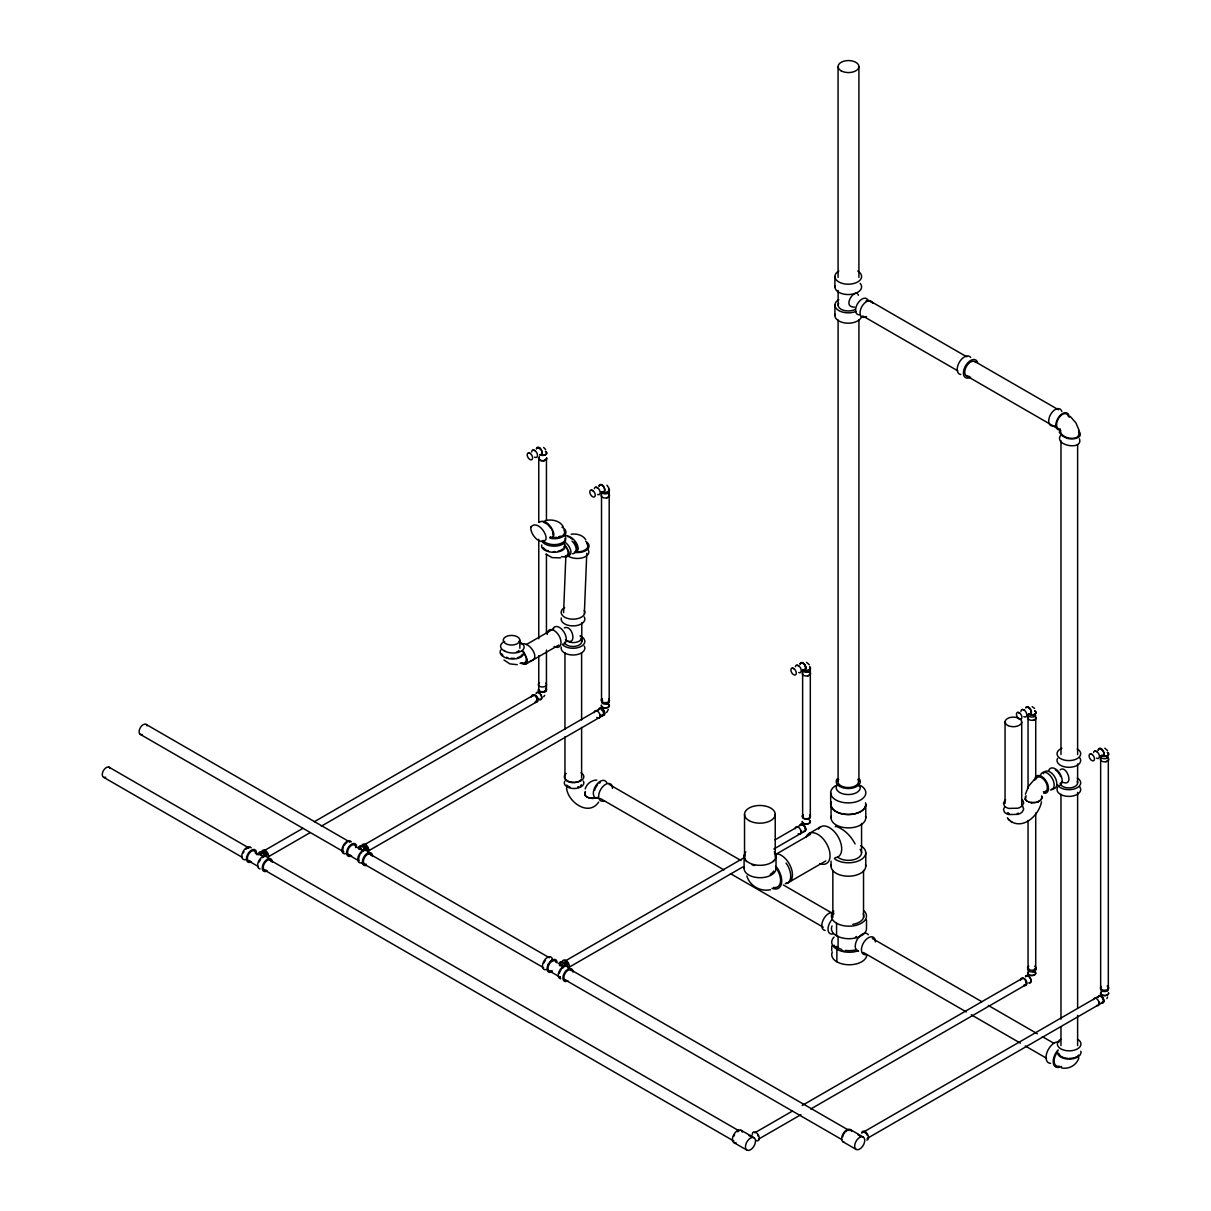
<?xml version="1.0" encoding="UTF-8"?>
<svg xmlns="http://www.w3.org/2000/svg" width="1211" height="1211" viewBox="0 0 1211 1211"><rect width="100%" height="100%" fill="white"/><g stroke="black" fill="none" stroke-linecap="round" stroke-linejoin="round"><path stroke-width="1.5" d="M776.024 868.787L776.039 856.101M1041.672 796.096C1042.898 802.53 1032.695 803.832 1028.26 801.833L1028.987 802.106M563.584 612.69L565.855 556.061M584.338 613.735L586.775 553.321M1096.742 1005.448A4.133 2.331 61.1 0 0 1099.119 1004.086L1098.846 1001.86A4.133 2.331 61.1 0 0 1095.864 998.258A4.133 2.331 61.1 0 0 1093.488 999.62M534.717 702.244A4.133 2.377 60 0 0 537.139 700.851L536.867 698.626A4.133 2.377 60 0 0 533.582 694.993A4.133 2.377 60 0 0 531.341 696.976M596.751 717.412A4.133 2.377 60 0 0 600.096 716.549L599.808 714.323A4.133 2.377 60 0 0 596.523 710.69A4.133 2.377 60 0 0 594.298 712.673M798.17 833.789A4.133 2.377 60 0 0 801.046 832.608L800.774 830.398A4.133 2.377 60 0 0 797.489 826.75A4.133 2.377 60 0 0 795.249 828.733M1023.583 985.27A4.133 2.377 60 0 0 1026.459 984.104L1026.186 981.879A4.133 2.377 60 0 0 1022.901 978.231A4.133 2.377 60 0 0 1020.661 980.229M1078.623 432.07C1081.544 441.909 1059.792 439.215 1060.458 430.51M1060.109 769.878C1066.815 764.156 1075.08 788.089 1061.896 781.867M552.882 535.095L552.731 532.053M584.731 792.403L584.852 795.097L585.352 791.479M577.163 548.992L576.996 545.964M1025.354 796.656L1025.308 799.442L1026.035 795.688M1060.382 431.328L1060.579 430.571M1041.642 798.882L1041.99 797.216M564.326 627.888C573.121 624.18 577.617 647.87 565.416 639.741M1025.414 794.204L1028.623 786.227L1034.239 779.581M1041.505 801.894C1039.053 814.746 1023.961 829.823 1010.746 821.33M261.364 855.405C254.401 852.377 260.259 853.346 263.589 856.782M358.017 848.109L358.607 847.337L363.724 850.788M1060.17 429.648L1059.368 432.282L1061.729 435.4A14.638 7.962 2 0 0 1065.135 437.307C1069.918 440.895 1085.646 438.473 1078.517 430.768M585.17 788.891C586.699 783.835 591.528 780.02 596.841 780.081M1078.895 1057.808C1076.761 1065.059 1068.813 1069.646 1061.472 1067.875M608.406 709.404L606.635 712.462M1106.869 998.636L1107.641 997.047M598.703 802.03C588.713 817.001 567.838 802.076 566.551 788.013M543.694 696.764L544.693 695.311M835.272 826.735L835.666 826.19C844.052 828.99 851.136 836.09 855.087 843.961M546.449 520.458L546.449 458.454A3.83 2.21 0 0 1 546.252 459.136L544.859 460.256A3.83 2.21 0 0 1 539.894 460.029A3.83 2.21 0 0 1 539.5 457.152M608.452 490.349A3.83 2.21 0 0 1 608.997 492.332L607.604 493.437A3.83 2.21 0 0 1 601.7 492.332M809.569 668.76A3.83 2.21 0 0 1 810.114 670.758L808.721 671.863A3.83 2.21 0 0 1 802.681 670.41M1004.736 806.783L1003.48 809.463L1004.434 812.081A9.158 5.298 0 0 0 1008.702 814.549L1017.876 814.367A11.141 6.433 0 0 0 1022.432 811.733L1023.689 809.054L1022.75 806.435M539.016 522.41C545.374 517.945 552.897 527.754 553.79 533.809A5.813 3.224 66 0 1 553.624 535.989L552.337 537.76L550.021 538.168M546.252 459.136L544.859 460.256M608.997 492.332L607.604 493.437M810.114 670.758L808.721 671.863M1040.718 800.077L1037.494 801.939M1060.427 435.612C1054.054 445.799 1083.467 450.734 1079.455 438.806M581.189 785.258L580.72 785.682A8.22 4.753 0 0 0 581.401 785.046M855.496 937.238L856.374 936.481M546.615 457.682A4.133 2.392 0.2 0 1 546.025 459.817L543.966 460.695A4.133 2.392 0.2 0 1 539.349 459.802A4.133 2.392 0.2 0 1 539.349 457.001M608.664 494.209A4.133 2.392 0.2 0 1 608.664 497.025L606.605 497.888A4.133 2.392 0.2 0 1 602.412 497.297A4.133 2.392 0.2 0 1 601.413 494.86M545.707 688.257A3.83 2.21 0 0 1 545.707 690.86L543.784 691.663A3.83 2.21 0 0 1 538.774 689.559L538.774 655.726M608.452 700.594A3.83 2.21 0 0 1 608.452 703.197L606.544 704A3.83 2.21 0 0 1 601.7 702.577M809.735 672.211A4.133 2.392 0.2 0 1 809.735 675.027L807.676 675.889A4.133 2.392 0.2 0 1 803.483 675.299A4.133 2.392 0.2 0 1 802.469 672.862M809.569 815.73A3.83 2.21 0 0 1 809.569 818.333L807.661 819.136A3.83 2.21 0 0 1 802.681 817.38M1036.041 717.548A4.133 2.392 0.2 0 1 1035.299 719.319L1033.24 720.197A4.133 2.392 0.2 0 1 1028.623 719.304A4.133 2.392 0.2 0 1 1028.623 716.503M1108.519 758.691A4.133 2.392 0.2 0 1 1107.929 760.841L1105.87 761.704A4.133 2.392 0.2 0 1 1101.253 760.826A4.133 2.392 0.2 0 1 1101.253 758.01M1034.996 968.437A3.83 2.21 0 0 1 1034.996 971.04L1033.074 971.843A3.83 2.21 0 0 1 1028.79 971.04A3.83 2.21 0 0 1 1028.79 968.437M1107.898 988.297A3.83 2.21 0 0 1 1107.596 990.598L1105.673 991.415A3.83 2.21 0 0 1 1101.389 990.598A3.83 2.21 0 0 1 1101.389 987.994M546.025 459.817L543.966 460.695M608.664 497.025L606.605 497.888M526.255 644.615L552.095 629.69M526.497 663.704L558.816 645.054M257.05 854.36L257.898 853.861M257.05 854.784L260.335 852.892M263.604 851.015L302.901 828.324M314.36 821.709L533.733 695.053A3.678 2.119 60 0 1 534.899 694.947M545.707 690.86L543.784 691.663M268.918 856.449L309.849 832.805M321.309 826.19L537.427 701.426M608.452 703.197L606.544 704M364.708 844.567L599.157 709.207M361.514 850.697L363.33 850.939M368.386 850.939L602.836 715.58M809.735 675.027L807.676 675.889M859.099 786.499L860.673 785.591A17.575 10.142 0 0 1 860.673 799.941A17.575 10.142 0 0 1 835.817 799.941A17.575 10.142 0 0 1 835.817 785.591M809.569 818.333L807.661 819.136M564.795 961.216L744.099 857.706M775.07 839.813L801.152 824.767A3.678 2.119 60 0 0 800.743 825.145M568.474 967.604L742.888 866.909M773.859 849.017L804.831 831.14A3.678 2.119 60 0 0 805.058 827.31A3.678 2.119 60 0 0 801.697 824.6M809.13 833.486L820.755 826.78M775.373 854.618L810.477 834.349M1034.149 716.624L1035.541 715.504L1034.149 716.624A3.83 2.21 0 0 1 1028.094 715.171M1035.299 719.319L1033.24 720.197M787.528 883.031L825.811 860.93M1106.733 758.283L1108.141 757.178L1106.733 758.283A3.83 2.21 0 0 1 1102.479 758.374A3.83 2.21 0 0 1 1100.693 756.148M1107.929 760.841L1105.87 761.704M754.816 1132.785L792.342 1111.123M802.136 1105.476L1022.402 978.306M1034.996 971.04L1033.074 971.843M758.495 1139.173L800.925 1114.68M810.704 1109.034L1026.08 984.679M1107.596 990.598L1105.673 991.415M861.838 1133.012L1098.892 996.138A3.678 2.119 60 0 0 1098.226 997.092M867.152 1138.446L1102.585 1002.511M584.731 794.855C587.456 798.957 593.587 799.003 597.765 797.353M578.192 786.999L578.903 786.726A8.22 4.753 0 0 1 577.814 787.12M521.366 644.055C529.555 640.891 541.438 659.556 530.221 660.888M1037.1 802.076L1038.266 801.652M1017.195 813.565L1018.36 813.141M596.978 797.671L594.798 798.216M574.983 552.171L577.965 549.855A5.813 3.512 62.5 0 0 578.147 547.675C576.905 541.484 571.274 535.656 564.795 535.353M572.515 553.821C579.07 552.594 575.543 543.875 571.986 541.09M564.856 556.455C570.124 555.698 568.065 548.704 565.355 546.146M1035.42 802.469L1031.015 802.56M545.026 520.669C551.489 519.035 559.739 520.412 563.221 526.679M595.222 798.14L592.679 798.367M560.557 557.862L552.049 557.62L545.949 554.108M571.138 534.233C576.421 533.43 582.824 534.914 585.761 539.728M567.369 556.121C574.574 554.759 569.306 545.177 565.476 542.604M770.544 889.676C760.553 892.083 749.76 885.846 746.854 875.992M550.021 537.29L550.854 537.2M517.248 664.688L509.876 663.885L504.018 660.01M854.557 307.155C840.934 307.125 855.889 286.825 858.372 295.257M593.314 798.367L590.544 798.216M550.596 537.381L553.245 537.502M358.168 847.7L362.498 850.122M531.674 452.036A4.133 2.377 60 0 1 533.279 449.977L535.065 450.689A4.133 2.377 60 0 1 537.502 455.699A4.133 2.377 60 0 1 534.581 457.107M528.662 452.853L530.327 453.504A3.83 2.21 60 0 1 532.295 459.181A3.83 2.21 60 0 1 527.966 457.44A3.83 2.21 60 0 1 528.662 452.853L530.327 453.504M594.374 488.729A4.133 2.377 60 0 1 595.933 487.17L597.719 487.882A4.133 2.377 60 0 1 600.172 492.635A4.133 2.377 60 0 1 597.689 494.527M591.316 490.046L592.966 490.712A3.83 2.21 60 0 1 594.949 496.374A3.83 2.21 60 0 1 590.605 494.633A3.83 2.21 60 0 1 591.316 490.046L592.966 490.712M795.43 666.731A4.133 2.377 60 0 1 797.005 665.172L798.776 665.883A4.133 2.377 60 0 1 801.228 670.637A4.133 2.377 60 0 1 798.76 672.529M792.372 668.048L794.038 668.714A3.83 2.21 60 0 1 796.005 674.376A3.83 2.21 60 0 1 791.676 672.635A3.83 2.21 60 0 1 792.372 668.048L794.038 668.714M1020.964 711.538A4.133 2.377 60 0 1 1022.568 709.479L1024.355 710.191A4.133 2.377 60 0 1 1026.792 715.201A4.133 2.377 60 0 1 1023.87 716.609M1018.739 718.683A3.83 2.21 60 0 1 1016.483 714.778A3.83 2.21 60 0 1 1017.951 712.356L1019.601 713.007A3.83 2.21 60 0 1 1021.872 717.669A3.83 2.21 60 0 1 1019.162 718.971M1093.624 752.546A4.133 2.377 60 0 1 1095.198 750.987L1096.969 751.698A4.133 2.377 60 0 1 1099.406 756.708A4.133 2.377 60 0 1 1096.5 758.116M1090.581 753.863L1092.231 754.529A3.83 2.21 60 0 1 1094.199 760.19A3.83 2.21 60 0 1 1089.87 758.449A3.83 2.21 60 0 1 1090.581 753.863L1092.231 754.529M1030.591 802.484L1031.878 802.651M590.135 798.14L591.392 798.321M533.279 449.977L535.065 450.689M595.933 487.17L597.719 487.882M1022.568 709.479L1024.355 710.191M797.005 665.172L798.776 665.883M1017.951 712.356L1019.601 713.007M1095.198 750.987L1096.969 751.698M559.406 965.5L560.935 965.863M521.199 662.917C529.116 665.187 526.422 653.607 522.153 651.049M543.209 522.017L547.417 524.212L551.141 528.48M588.561 797.731L585.564 796.005M1008.354 813.323L1009.474 813.716M561.51 556.636L566.476 557.121L568.958 554.29A5.813 3.648 65 0 0 568.973 551.928L564.447 544.284M567.747 536.549L568.898 536.988M1032.15 706.679L1034.527 708.405M1104.78 748.186L1107.565 750.593M806.571 662.372L809.372 664.778M558.922 963.578L561.798 965.212M259.623 854.103L258.715 854.36M1007.37 812.853L1009.081 813.595M520.034 663.189L524.666 664.112L527.088 661.554A5.813 3.376 68.4 0 0 527.194 659.223L523.197 651.276A11.807 6.358 3.2 0 1 511.33 658.951A11.807 6.358 3.2 0 1 500.93 649.823M803.377 669.607A3.86 2.225 60 0 0 805.693 667.685A3.86 2.225 60 0 0 803.12 663.204A3.86 2.225 60 0 0 800.274 664.203A3.83 2.21 60 0 1 802.454 662.871L804.104 664.128A3.83 2.21 60 0 1 805.572 668.018A3.83 2.21 60 0 1 803.695 669.653M360.333 848.427L358.834 848.366M359.167 849.108L359.939 849.517M870.073 300.994L966.726 356.791M974.916 361.529L1058.459 409.757M862.807 315.98L957.81 370.838M966 375.561L1056.098 427.589A8.326 4.814 -60 0 1 1055.25 426.59M609.178 784.425L741.011 860.537M783.335 884.969L833.789 914.108M872.298 938.449L981.818 1001.694M988.358 1005.463L1037.403 1033.785M1042.308 1036.616L1053.752 1043.216M600.278 798.473L723.981 869.892M730.49 873.646L823.253 927.217M863.382 952.497L966.378 1011.957M971.283 1014.788L1020.328 1043.11M1025.233 1045.941L1046.486 1058.217M850.273 1129.545L863.276 1137.053A7.13 4.117 -60 0 1 861.021 1148.104A7.13 4.117 -60 0 1 854.83 1144.531A7.13 4.117 -60 0 1 863.276 1137.053M146.047 724.375L347.981 840.964M569.155 968.845L849.153 1130.499M369.158 853.694L549.325 957.719M140.279 734.366L343.848 851.893M347.179 854.058L358.274 860.461M565.022 979.775L841.751 1139.536M543.557 967.695L361.756 862.747A5.767 3.33 -60 0 0 362.604 863.004M560.375 977.307L549.279 970.904A5.767 3.33 -60 0 1 547.811 969.935M843.144 1141.897L856.147 1149.406M741.056 1130.257L754.059 1137.765A7.13 4.117 -60 0 1 751.789 1148.815A7.13 4.117 -60 0 1 745.613 1145.258A7.13 4.117 -60 0 1 754.059 1137.765M108.839 767.078L248.679 847.821M269.72 859.871L738.952 1130.786M103.783 777.386L242.003 857.191M248.633 860.96L258.155 866.455M264.679 870.179L733.911 1141.095M733.911 1142.624L746.915 1150.132M802.454 662.871L804.104 664.128M1107.111 985.996L1108.004 986.541A4.133 2.377 0 0 1 1107.293 989.69A4.133 2.377 0 0 1 1101.783 989.629A4.133 2.377 0 0 1 1101.329 986.45M560.844 964.35L562.373 965.334M560.663 964.637L562.434 965.788M570.063 537.593L572.349 539.228M1034.618 966.151L1035.042 966.439A4.133 2.377 0 0 1 1034.3 969.693A4.133 2.377 0 0 1 1028.639 969.436A4.133 2.377 0 0 1 1028.79 966.151M1025.974 800.365L1027.276 801.364L1025.202 799.199M561.995 965.334L563.842 966.862M562.313 966.469L563.327 967.241M262.363 856.116L263.196 856.934M543.633 447.48L545.661 449.569M1007.355 817.773L1009.535 820.331M1008.218 819.241L1012.108 822.451M606.923 485.202L608.891 488.048M1070.236 416.433L1075.913 422.881L1079.077 430.283M564.22 966.726L558.725 963.275M574.392 541.302L576.572 544.799M551.807 529.676L552.352 530.887M1026.186 981.879L1026.459 984.104M800.774 830.398L801.046 832.608M599.808 714.323L600.096 716.549M536.867 698.626L537.139 700.851M1098.846 1001.86L1099.119 1004.086M1041.778 796.338L1042.005 797.595M744.084 856.101L744.099 868.166M1108.322 758.358L1108.322 989.296M1100.648 756.481L1100.648 989.296M1077.623 444.573L1077.623 754.544M1077.623 763.99L1077.623 782.881M1077.623 792.342L1077.623 1007.794M1077.623 1015.363L1077.623 1045.593M1060.972 440.804L1060.972 754.544M1060.972 794.234L1060.972 1019.132M1060.972 1026.701L1060.972 1045.593M1035.723 716.715L1035.723 777.144M1035.723 813.02L1035.723 969.739M1028.048 714.823L1028.048 788.467M1028.048 820.558L1028.048 969.739M1021.721 721.907L1021.721 805.3M1005.054 721.907L1005.054 803.453M866.501 919.936L866.501 928.595A17.544 10.127 0 0 1 861.369 935.755M865.774 804.437L865.774 817.864M865.774 852.771L865.774 866.183M863.534 870.391L863.534 917.363M861.566 823.374L861.566 852.771M858.902 66.56L858.902 277.41M858.917 319.992L858.917 781.322M838.073 66.56L838.073 277.41M838.133 290.489L838.133 305.142M838.088 319.992L838.088 781.322M838.088 936.27L838.088 949.091A15.334 8.855 0 0 1 834.122 945.14M834.076 937.057A17.544 10.127 0 0 0 836.862 949.273L836.877 961.822M836.574 923.236L836.574 935.77M834.894 276.502L834.894 286.825M834.894 305.142L834.894 315.466M832.85 870.391L832.85 917.363M831.73 945.988L831.73 950.786M831.064 804.437L831.064 817.864M831.064 861.157L831.064 866.183M830.67 792.766L830.67 804.392M810.31 670.061L810.31 817.031M802.636 670.061L802.636 817.031M775.222 814.322L775.222 857.206M744.538 814.322L744.538 857.206M609.194 491.651L609.194 701.896M601.519 491.651L601.519 700.019M581.78 622.787L581.78 641.452M581.613 637.788L581.613 641.527M581.613 652.729L581.613 719.955M581.613 727.433L581.613 777.84M564.962 652.729L564.962 729.294M564.962 736.757L564.962 777.84M546.449 554.275L546.449 633.186M546.449 650.095L546.449 689.559M538.774 458.454L538.774 522.335M538.774 539.243L538.774 638.818M519.867 640.225A8.326 4.814 0 0 1 507.379 644.388A8.326 4.814 0 0 1 507.379 636.063A8.326 4.814 0 0 1 519.867 640.225L519.867 648.279M809.417 820.422A3.86 2.225 0 0 1 807.48 823.843A3.86 2.225 0 0 1 802.439 821.724M800.229 825.266A3.86 2.225 60 0 1 804.24 825.872A3.86 2.225 60 0 1 804.755 831.079M809.629 820.331A4.133 2.377 0 0 1 807.253 824.04A4.133 2.377 0 0 1 802.212 821.361M809.629 814.958A4.133 2.377 0 0 1 808.887 818.212A4.133 2.377 0 0 1 803.226 817.955A4.133 2.377 0 0 1 803.377 814.67M800.047 825.1A4.133 2.377 60 0 1 803.271 824.676A4.133 2.377 60 0 1 805.739 829.429A4.133 2.377 60 0 1 803.271 831.336M551.626 959.839A5.767 3.33 -60 0 1 553.457 960.005M546.161 969.587A7.13 4.117 -60 0 1 543.906 961.14A7.13 4.117 -60 0 1 552.337 958.885M552.125 970.586A5.767 3.33 -60 0 1 548.053 968.633A5.767 3.33 -60 0 1 551.414 961.655A5.767 3.33 -60 0 1 556.061 962.397M552.125 971.706A7.13 4.117 -60 0 1 547.069 968.8A7.13 4.117 -60 0 1 552.125 960.066A7.13 4.117 -60 0 1 557.166 962.972M543.936 962.881A5.767 3.33 -60 0 1 545.434 960.308M561.753 961.943A4.329 2.498 60 0 1 562.237 961.489M565.189 962.291A4.329 2.498 60 0 1 567.353 966.03M567.944 980.849A7.13 4.117 -60 0 1 562.888 977.928A7.13 4.117 -60 0 1 567.944 969.194A7.13 4.117 -60 0 1 572.985 972.1M565.9 980.274A5.767 3.33 -60 0 1 565.053 973.356A5.767 3.33 -60 0 1 571.471 970.632M560.405 977.322A5.767 3.33 -60 0 1 559.754 976.732M559.346 973.387A5.767 3.33 -60 0 1 561.253 969.436M562.237 968.391A5.767 3.33 -60 0 1 563.282 967.619M560.769 978.836A7.13 4.117 -60 0 1 560.224 969.481A7.13 4.117 -60 0 1 568.156 968.013M560.738 963.123A3.678 2.18 61.4 0 1 563.16 963.35M563.811 963.926A3.678 2.18 61.4 0 1 564.871 965.515M566.264 961.655A3.678 2.18 61.4 0 1 566.915 962.245M567.49 962.987A3.678 2.18 61.4 0 1 568.292 964.713M562.676 961.065A4.92 2.922 61.4 0 1 567.278 961.489A4.92 2.922 61.4 0 1 569.034 967.892M559.315 963.653A4.92 2.922 61.4 0 1 562.404 961.867A4.92 2.922 61.4 0 1 566.006 966.469M345.665 853.664A7.13 4.117 -60 0 1 342.97 846.035A7.13 4.117 -60 0 1 351.341 841.842M350.554 855.117A5.767 3.33 -60 0 1 348.39 848.956A5.767 3.33 -60 0 1 355.141 845.566M355.55 846.474A5.767 3.33 -60 0 1 355.686 847.609M351.614 855.783A7.13 4.117 -60 0 1 346.573 852.877A7.13 4.117 -60 0 1 351.614 844.128A7.13 4.117 -60 0 1 356.67 847.049M343.44 851.666A5.767 3.33 -60 0 1 343.031 850.773M342.895 849.622A5.767 3.33 -60 0 1 343.44 846.958M344.091 845.611A5.767 3.33 -60 0 1 346.967 842.568M349.01 842.023A5.767 3.33 -60 0 1 349.843 842.281M361.241 846.02A4.329 2.498 60 0 1 362.361 845.369M363.103 845.445A4.329 2.498 60 0 1 363.89 845.778M364.693 846.353A4.329 2.498 60 0 1 366.857 850.107M366.131 865.471A7.13 4.117 -60 0 1 362.467 860.945A7.13 4.117 -60 0 1 367.872 853.028A7.13 4.117 -60 0 1 372.473 856.177M366.373 864.245A5.767 3.33 -60 0 1 364.556 857.433A5.767 3.33 -60 0 1 371.368 855.602M359.258 860.794A5.767 3.33 -60 0 1 359.909 854.739M360.742 853.513A5.767 3.33 -60 0 1 361.726 852.468M361.483 862.792A7.13 4.117 -60 0 1 359.213 854.345A7.13 4.117 -60 0 1 367.66 852.09M365.086 845.339A3.678 2.18 61.4 0 1 365.767 845.732M366.418 846.322A3.678 2.18 61.4 0 1 366.994 847.049M367.463 847.897A3.678 2.18 61.4 0 1 367.917 850.44M359.682 848.366A3.678 2.18 61.4 0 1 361.983 847.034M363.89 848.744A3.678 2.18 61.4 0 1 364.678 850.47M361.907 846.035A4.92 2.922 61.4 0 1 366.343 845.142A4.92 2.922 61.4 0 1 368.522 851.969M358.789 848.79A4.92 2.922 61.4 0 1 361.438 845.793A4.92 2.922 61.4 0 1 365.495 850.546M608.452 704.348A3.86 2.225 0 0 1 606.227 707.814A3.86 2.225 0 0 1 601.519 705.302M603.456 715.141A3.86 2.225 60 0 1 602.7 715.156M599.263 709.192A3.86 2.225 60 0 1 603.29 709.813A3.86 2.225 60 0 1 603.789 715.005M608.664 704.257A4.133 2.377 0 0 1 606.302 707.966A4.133 2.377 0 0 1 601.261 705.286M608.664 698.883A4.133 2.377 0 0 1 607.922 702.138A4.133 2.377 0 0 1 602.261 701.88A4.133 2.377 0 0 1 602.412 698.596M599.082 709.025A4.133 2.377 60 0 1 602.472 708.723A4.133 2.377 60 0 1 604.758 713.703A4.133 2.377 60 0 1 601.867 715.035M1034.83 971.903A3.86 2.225 0 0 1 1034.285 974.87A3.86 2.225 0 0 1 1029.123 974.87A3.86 2.225 0 0 1 1028.578 971.903M1025.641 976.747A3.86 2.225 60 0 1 1029.834 977.595A3.86 2.225 60 0 1 1029.834 982.696M1034.618 971.525A4.133 2.377 0 0 1 1034.618 974.885A4.133 2.377 0 0 1 1028.79 974.885A4.133 2.377 0 0 1 1028.79 971.525M1025.46 976.581A4.133 2.377 60 0 1 1028.684 976.157A4.133 2.377 60 0 1 1031.151 980.91A4.133 2.377 60 0 1 1028.684 982.817M245.53 859.643A7.13 4.117 -60 0 1 242.836 852.029A7.13 4.117 -60 0 1 251.207 847.836M250.435 861.112A5.767 3.33 -60 0 1 247.468 857.449A5.767 3.33 -60 0 1 251.843 851.061A5.767 3.33 -60 0 1 255.566 853.604M251.479 861.778A7.13 4.117 -60 0 1 246.439 858.871A7.13 4.117 -60 0 1 251.479 850.122A7.13 4.117 -60 0 1 256.535 853.044M243.305 852.953A5.767 3.33 -60 0 1 243.956 851.605M245.788 849.335A5.767 3.33 -60 0 1 246.832 848.563M247.892 848.109A5.767 3.33 -60 0 1 248.876 848.018M260.698 853.543A4.329 2.498 60 0 1 262.242 851.363M262.969 851.439A4.329 2.498 60 0 1 263.771 851.772M264.558 852.347A4.329 2.498 60 0 1 266.723 856.101M267.298 870.906A7.13 4.117 -60 0 1 262.257 867.999A7.13 4.117 -60 0 1 267.298 859.265A7.13 4.117 -60 0 1 272.354 862.171M266.253 870.24A5.767 3.33 -60 0 1 264.422 863.428A5.767 3.33 -60 0 1 271.249 861.596M259.124 862.081A5.767 3.33 -60 0 1 260.622 859.507M262.651 857.691A5.767 3.33 -60 0 1 263.71 857.252M260.138 868.908A7.13 4.117 -60 0 1 259.578 859.553A7.13 4.117 -60 0 1 267.525 858.084M264.286 851.166A3.678 2.18 61.4 0 1 267.646 854.769M259.548 854.345A3.678 2.18 61.4 0 1 259.744 853.679M260.093 853.195A3.678 2.18 61.4 0 1 263.181 853.997M261.788 852.029A4.92 2.922 61.4 0 1 262.045 851.136M262.515 850.47A4.92 2.922 61.4 0 1 267.041 852.029A4.92 2.922 61.4 0 1 268.403 857.963M258.654 854.784A4.92 2.922 61.4 0 1 261.319 851.787A4.92 2.922 61.4 0 1 265.376 856.54M545.51 688.65A3.86 2.225 0 0 1 543.285 692.132A3.86 2.225 0 0 1 538.577 689.619M536.488 693.146A3.86 2.225 60 0 1 541.12 695.402A3.86 2.225 60 0 1 539.349 699.337M545.722 688.559A4.133 2.377 0 0 1 543.028 692.314A4.133 2.377 0 0 1 538.456 689.226M545.722 683.186A4.133 2.377 0 0 1 544.98 686.44A4.133 2.377 0 0 1 539.319 686.183A4.133 2.377 0 0 1 539.47 682.913M536.14 693.328A4.133 2.377 60 0 1 539.516 693.025A4.133 2.377 60 0 1 541.817 698.005A4.133 2.377 60 0 1 538.91 699.337M522.138 654.364A10.551 5.677 3.2 0 1 521.623 655.181M520.881 655.953A10.551 5.677 3.2 0 1 519.913 656.634M518.732 657.225A10.551 5.677 3.2 0 1 517.4 657.694M514.357 658.254A10.551 5.677 3.2 0 1 511.072 658.254M507.863 657.709A10.551 5.677 3.2 0 1 506.395 657.255M502.898 655.242A10.551 5.677 3.2 0 1 501.642 653.546M518.52 641.452A11.807 6.358 3.2 0 1 521.729 650.867A11.807 6.358 3.2 0 1 504.245 650.928A11.807 6.358 3.2 0 1 504.699 641.497M580.811 639.151A8.765 5.056 0 0 1 575.709 646.265A8.765 5.056 0 0 1 564.341 642.239M547.19 634.488A9.764 5.631 60 0 1 554.108 630.507A9.764 5.631 60 0 1 561.011 642.466A9.764 5.631 60 0 1 554.108 646.447M552.867 629.145A9.764 5.631 60 0 1 563.917 631.93A9.764 5.631 60 0 1 562.555 644.313M584.277 610.238A11.853 6.842 0 0 1 578.389 618.443A11.853 6.842 0 0 1 563.418 616.369A11.853 6.842 0 0 1 564.629 607.513M584.277 616.944A11.853 6.842 0 0 1 573.938 625.875A11.853 6.842 0 0 1 561.298 617.988M579.963 635.911A11.853 6.842 0 0 1 580.705 646.644A11.853 6.842 0 0 1 562.449 644.555M584.277 646.053A11.853 6.842 0 0 1 573.938 654.984A11.853 6.842 0 0 1 561.298 647.098M563.887 529.888A10.551 5.934 0.9 0 1 561.601 536.322A10.551 5.934 0.9 0 1 550.112 537.487M562.01 527.179A11.807 6.645 0.9 0 1 564.417 535.444A11.807 6.645 0.9 0 1 550.581 538.35M564.871 535.55A11.807 6.645 0.9 0 1 558.483 544.163A11.807 6.645 0.9 0 1 543.043 540.394M855.42 309.274A10.127 5.843 0 0 1 842.962 310.122A10.127 5.843 0 0 1 838.633 303.325M860.022 314.739A9.128 5.268 -60 0 1 857.449 303.885A9.128 5.268 -60 0 1 868.151 300.676M866.486 316.54A9.128 5.268 -60 0 1 860.067 313.573A9.128 5.268 -60 0 1 865.138 302.583A9.128 5.268 -60 0 1 872.616 303.25M856.116 311.378A13.366 7.72 0 0 1 838.103 310.137A13.366 7.72 0 0 1 838.814 299.677M861.46 316.676A13.366 7.72 0 0 1 846.171 323.095A13.366 7.72 0 0 1 835.06 314.27M857.706 271.037A13.366 7.72 0 0 1 857.706 281.951A13.366 7.72 0 0 1 838.814 281.951A13.366 7.72 0 0 1 838.814 271.037M860.158 283.329A13.366 7.72 0 0 1 850.349 294.455A13.366 7.72 0 0 1 835.06 285.629M776.402 868.438A14.35 8.295 60 0 1 780.459 882.108A14.35 8.295 60 0 1 773.572 887.436M773.708 871.057A14.35 8.295 0 0 1 770.211 874.357M774.298 851.923A15.97 9.219 0 0 1 760.069 865.32A15.97 9.219 0 0 1 745.825 851.923M775.57 866.289A15.97 9.219 0 0 1 760.614 877.703A15.97 9.219 0 0 1 744.326 866.909M776.281 866.698A15.97 9.219 60 0 1 781.489 883.5A15.97 9.219 60 0 1 771.967 888.284M774.525 853.906A15.97 9.219 60 0 1 790.798 867.031A15.97 9.219 60 0 1 786.287 882.864M860.128 849.32A13.154 7.599 0 0 1 855.284 859.235A13.154 7.599 0 0 1 837.77 857.221M865.547 802.878A17.348 10.021 0 0 1 848.411 814.458A17.348 10.021 0 0 1 831.276 802.878M865.547 816.29A17.348 10.021 0 0 1 848.411 827.885A17.348 10.021 0 0 1 831.276 816.29M806.132 837.391A17.348 10.021 60 0 1 819.726 835.635A17.348 10.021 60 0 1 830.065 855.602A17.348 10.021 60 0 1 819.726 863.61M818.5 829.051A17.348 10.021 60 0 1 838.103 836.786A17.348 10.021 60 0 1 835 857.645M860.688 845.687A17.348 10.021 0 0 1 859.689 860.385A17.348 10.021 0 0 1 834.379 858.66M865.547 864.624A17.348 10.021 0 0 1 848.411 876.204A17.348 10.021 0 0 1 831.276 864.624M1078.592 1055.069A10.551 6.085 0 0 1 1077.714 1055.886M1076.64 1056.613A10.551 6.085 0 0 1 1075.383 1057.233M1073.975 1057.733A10.551 6.085 0 0 1 1069.177 1058.399M1067.527 1058.323A10.551 6.085 0 0 1 1064.393 1057.733M1062.986 1057.233A10.551 6.085 0 0 1 1061.714 1056.613M1060.639 1055.886A10.551 6.085 0 0 1 1059.776 1055.069M1059.141 1054.191A10.551 6.085 0 0 1 1058.762 1053.252M1059.247 1066.24A10.551 6.085 -60 0 1 1054.191 1062.304A10.551 6.085 -60 0 1 1057.173 1052.268M1080.833 1051.178A11.822 6.827 0 0 1 1068.813 1059.125A11.822 6.827 0 0 1 1057.672 1050.754M1077.533 1039.205A11.822 6.827 0 0 1 1077.533 1048.847A11.822 6.827 0 0 1 1060.821 1048.847A11.822 6.827 0 0 1 1060.821 1039.205M1061.563 1066.361A11.822 6.827 -60 0 1 1053.388 1063.44A11.822 6.827 -60 0 1 1058.142 1049.876M1050.603 1063.349A11.822 6.827 -60 0 1 1047.273 1051.648A11.822 6.827 -60 0 1 1059.307 1041.929M602.245 700.594A3.83 2.21 0 0 1 602.639 700.321M518.959 650.458A8.326 4.814 0 0 1 518.278 651.094M517.43 651.669A8.326 4.814 0 0 1 516.446 652.169M504.805 651.094A8.326 4.814 0 0 1 504.124 650.458M527.935 661.827A8.326 4.814 60 0 1 522.335 663.295M553.109 629.22A8.326 4.814 60 0 1 553.715 628.751M569.972 786.999A8.22 4.753 0 0 1 568.262 786.242M567.429 785.682A8.22 4.753 0 0 1 566.748 785.046M594.707 790.389A8.22 4.753 -60 0 1 595.055 789.209M595.524 788.028A8.22 4.753 -60 0 1 596.13 786.893M596.811 785.803A8.22 4.753 -60 0 1 597.598 784.804M599.324 783.154A8.22 4.753 -60 0 1 600.232 782.548M598.098 798.079A9.764 5.631 -60 0 1 594.646 787.801A9.764 5.631 -60 0 1 605.818 781.352M606.378 782.094A9.764 5.631 -60 0 1 606.802 783.017M604.471 800.834A9.764 5.631 -60 0 1 598.688 795.476A9.764 5.631 -60 0 1 605.924 784.168A9.764 5.631 -60 0 1 612.463 788.361M580.977 772.754A9.764 5.631 0 0 1 581.325 780.52A9.764 5.631 0 0 1 567.929 781.125A9.764 5.631 0 0 1 566.173 773.42M583.369 781.14A9.764 5.631 0 0 1 574.075 788.528A9.764 5.631 0 0 1 564.795 781.14M580.705 635.608A8.326 4.814 0 0 1 577.647 641.891A8.326 4.814 0 0 1 566.551 640.619M581.204 779.324A8.326 4.814 0 0 1 580.024 780.671M579.176 781.246A8.326 4.814 0 0 1 578.192 781.731M577.072 782.124A8.326 4.814 0 0 1 565.37 779.324M1108.398 993.656A3.86 2.225 0 0 1 1103.054 995.306A3.86 2.225 0 0 1 1101.541 991.915M1098.422 997.153A3.86 2.18 61.1 0 1 1101.193 996.169A3.86 2.18 61.1 0 1 1103.721 1000.68A3.86 2.18 61.1 0 1 1101.48 1002.587A3.678 2.119 60 0 0 1103.145 999.559A3.678 2.119 60 0 0 1099.437 995.972M1108.565 992.581A4.133 2.377 0 0 1 1103.872 995.609A4.133 2.377 0 0 1 1101.329 991.824M1098.21 997.501A4.133 2.331 61.1 0 1 1100.905 995.775A4.133 2.331 61.1 0 1 1103.887 1000.589A4.133 2.331 61.1 0 1 1101.51 1002.829M1055.326 769.863A8.326 4.814 60 0 1 1059.489 774.253M1060.079 775.403A8.326 4.814 60 0 1 1060.564 776.599M1060.564 782.775A8.326 4.814 60 0 1 1060.079 783.411M1046.864 791.04A8.326 4.814 60 0 1 1046.077 791.146M1036.056 779.112A8.22 4.753 60 0 1 1045.683 782.003A8.22 4.753 60 0 1 1043.367 791.797M1034.678 780.384A9.764 5.631 60 0 1 1040.854 776.024A9.764 5.631 60 0 1 1048.332 786.62A9.764 5.631 60 0 1 1043.715 793.19M1040.703 774.828A9.764 5.631 60 0 1 1051.753 777.613A9.764 5.631 60 0 1 1050.406 789.996M1005.614 799.835A11.141 6.433 0 0 0 1004.736 800.638L1003.48 803.302L1004.434 805.936A9.158 5.298 0 0 0 1008.702 808.403L1017.876 808.221A11.141 6.433 0 0 0 1022.432 805.587L1023.689 802.908L1022.75 800.289A9.158 5.298 0 0 0 1021.963 799.517M1077.2 781.292A8.765 5.056 0 0 1 1071.568 787.68A8.765 5.056 0 0 1 1060.518 784.425M1043.398 773.632A9.764 5.631 60 0 1 1054.842 777.068A9.764 5.631 60 0 1 1052.087 788.694M1048.711 770.559A9.764 5.631 60 0 1 1060.17 773.996A9.764 5.631 60 0 1 1057.415 785.621M1077.245 748.928A11.853 6.842 0 0 1 1076.791 758.843A11.853 6.842 0 0 1 1059.655 758.056A11.853 6.842 0 0 1 1061.896 748.231M1079.41 757.359A11.853 6.842 0 0 1 1069.797 767.29A11.853 6.842 0 0 1 1057.597 758.358M1077.245 778.022A11.853 6.842 0 0 1 1075.05 788.694A11.853 6.842 0 0 1 1057.597 784.97M1079.41 786.469A11.853 6.842 0 0 1 1069.797 796.384A11.853 6.842 0 0 1 1057.597 787.453M969.103 376.243A8.326 4.814 -60 0 1 965.954 367.357A8.326 4.814 -60 0 1 975.718 362.452M970.632 377.136A10.203 5.888 -60 0 1 963.426 373.684A10.203 5.888 -60 0 1 969.375 361.317A10.203 5.888 -60 0 1 977.595 362.619M960.807 374.517A10.203 5.888 -60 0 1 959.324 362.271A10.203 5.888 -60 0 1 970.677 357.442M844.188 1142.23A7.13 4.117 -60 0 1 843.628 1132.875A7.13 4.117 -60 0 1 851.575 1131.407M842.765 1136.781A5.767 3.33 -60 0 1 843.174 1135.403M843.825 1134.056A5.767 3.33 -60 0 1 844.673 1132.83M845.656 1131.785A5.767 3.33 -60 0 1 846.701 1131.013M863.746 1132.255A3.678 2.119 60 0 1 865.729 1133.102M866.349 1133.768A3.678 2.119 60 0 1 867.303 1135.418M861.687 1132.633A4.92 2.846 60 0 1 867.167 1133.647A4.92 2.846 60 0 1 866.788 1140.096M857.948 1134.798A4.92 2.846 60 0 1 860.597 1136.72M547.811 965.228A5.767 3.33 -60 0 1 548.462 963.88M550.294 961.61A5.767 3.33 -60 0 1 553.382 960.293M601.004 709.389A3.678 2.119 60 0 1 603.608 713.9A3.678 2.119 60 0 1 601.004 715.398M598.491 710.161A3.678 2.119 60 0 1 598.749 709.585M142.111 734.532A5.767 3.33 -60 0 1 140.279 727.705A5.767 3.33 -60 0 1 147.106 725.873M750.457 1135.449A3.678 2.119 60 0 1 752.44 1136.296M1026.852 982.999A3.678 2.119 60 0 1 1024.915 984.785M1021.721 979.26A3.678 2.119 60 0 1 1023.567 978.2M1024.234 978.488A3.678 2.119 60 0 1 1026.761 982.166M736.182 1142.821A7.13 4.117 -60 0 1 733.911 1134.374A7.13 4.117 -60 0 1 742.358 1132.118M733.957 1136.13A5.767 3.33 -60 0 1 734.593 1134.768M737.484 1131.725A5.767 3.33 -60 0 1 738.543 1131.286M757.662 1135.267A3.678 2.119 60 0 1 758.086 1136.13M752.818 1132.588A4.92 2.846 60 0 1 758.843 1136.054A4.92 2.846 60 0 1 755.831 1140.353M752.349 1134.313A4.92 2.846 60 0 1 752.47 1133.345M748.731 1135.509A4.92 2.846 60 0 1 750.532 1136.554M105.72 777.235A5.767 3.33 -60 0 1 103.102 771.18A5.767 3.33 -60 0 1 110.095 768.304M535.58 695.235A3.678 2.119 60 0 1 538.184 699.746A3.678 2.119 60 0 1 535.58 701.245M533.067 696.007A3.678 2.119 60 0 1 533.324 695.432M786.09 863.065A15.349 8.855 60 0 1 785.288 883.727M774.692 859.507A15.349 8.855 0 0 1 773.163 861.642M754.635 865.532A15.349 8.855 0 0 1 752.198 864.881M746.581 861.642A15.349 8.855 0 0 1 745.053 854.921M865.82 804.392A17.575 10.142 0 0 1 845.944 814.458A17.575 10.142 0 0 1 831.261 801.758M859.356 784.955A12.019 6.933 0 0 1 848.245 794.552A12.019 6.933 0 0 1 837.134 784.955M859.356 778.915A12.019 6.933 0 0 1 848.245 788.512A12.019 6.933 0 0 1 837.134 778.915M857.797 779.294A10.339 5.979 0 0 1 848.245 787.544A10.339 5.979 0 0 1 838.693 779.294M599.203 486.186A3.86 2.225 60 0 1 602.049 485.202A3.86 2.225 60 0 1 604.622 489.683A3.86 2.225 60 0 1 602.306 491.605M608.482 488.941A3.86 2.24 0.2 0 1 607.861 491.954A3.86 2.24 0.2 0 1 602.624 491.833M599.021 486.05A4.133 2.377 60 0 1 602.064 484.99A4.133 2.377 60 0 1 604.819 489.774A4.133 2.377 60 0 1 602.336 491.833M608.694 488.85A4.133 2.392 0.2 0 1 608.028 492.075A4.133 2.392 0.2 0 1 602.442 491.938M545.434 451.476A3.86 2.24 0.2 0 1 545.434 454.64A3.86 2.24 0.2 0 1 539.97 454.625M536.655 448.57A3.86 2.225 60 0 1 540.863 449.448A3.86 2.225 60 0 1 540.848 454.534M536.367 448.857A4.133 2.377 60 0 1 539.258 447.692A4.133 2.377 60 0 1 542.134 452.203A4.133 2.377 60 0 1 540.136 454.776M545.616 451.37A4.133 2.392 0.2 0 1 545.616 454.746A4.133 2.392 0.2 0 1 539.788 454.73M560.345 536.11A8.326 4.814 0 0 1 558.619 536.882M556.606 537.351A8.326 4.814 0 0 1 552.307 537.351M562.812 548.871A10.551 5.419 1.5 0 1 558.195 551.141M555.062 551.61A10.551 5.419 1.5 0 1 553.412 551.641M548.613 550.96A10.551 5.419 1.5 0 1 547.205 550.49M545.949 549.9A10.551 5.419 1.5 0 1 544.874 549.234M544.011 548.492A10.551 5.419 1.5 0 1 543.376 547.705M563.963 546.433A10.551 5.419 1.5 0 1 563.826 547.281M564.916 545.071A11.807 6.07 1.5 0 1 553.775 552.292A11.807 6.07 1.5 0 1 541.771 544.98M564.947 538.456A11.807 6.07 1.5 0 1 556.455 546.055A11.807 6.07 1.5 0 1 542.044 540.833M586.669 543.345A10.551 5.934 1.2 0 1 585.776 549.522A10.551 5.934 1.2 0 1 575.588 551.732M585.624 541.317A11.807 6.645 1.2 0 1 587.562 549.279A11.807 6.645 1.2 0 1 574.559 552.337M588.289 549.945A11.807 6.645 1.2 0 1 582.385 557.832A11.807 6.645 1.2 0 1 567.475 555.577M866.047 300.994A8.326 4.814 -60 0 1 870.921 301.993M809.538 666.943A3.86 2.24 0.2 0 1 808.918 669.955A3.86 2.24 0.2 0 1 803.695 669.834M800.077 664.052A4.133 2.377 60 0 1 803.12 662.992A4.133 2.377 60 0 1 805.875 667.776A4.133 2.377 60 0 1 803.408 669.85M809.75 666.852A4.133 2.392 0.2 0 1 809.099 670.077A4.133 2.392 0.2 0 1 803.498 669.94M802.681 816.683A3.83 2.21 0 0 1 803.362 815.73M1060.488 429.057A8.447 4.935 -60.7 0 1 1058.475 418.506A8.447 4.935 -60.7 0 1 1068.284 416.19M1059.58 430.026A9.461 5.525 -60.7 0 1 1056.128 422.684A9.461 5.525 -60.7 0 1 1063.379 413.102A9.461 5.525 -60.7 0 1 1069.222 417.28M1054.085 425.682A9.461 5.525 -60.7 0 1 1049.801 416.084A9.461 5.525 -60.7 0 1 1060.927 409.787M1061.441 410.559A9.461 5.525 -60.7 0 1 1061.82 411.513M1098.347 750.426A3.83 2.21 60 0 1 1100.935 748.807A3.83 2.21 60 0 1 1103.766 753.257A3.83 2.21 60 0 1 1101.48 755.346A3.86 2.24 0.2 0 0 1107.111 755.77A3.86 2.24 0.2 0 0 1107.338 752.485M1098.241 750.366A4.133 2.377 60 0 1 1101.011 748.625A4.133 2.377 60 0 1 1104.054 753.409A4.133 2.377 60 0 1 1101.601 755.649M1107.535 752.379A4.133 2.392 0.2 0 1 1107.293 755.891A4.133 2.392 0.2 0 1 1101.268 755.467M1026.02 707.678A3.83 2.21 60 0 1 1030.637 709.934A3.83 2.21 60 0 1 1028.85 713.839A3.86 2.24 0.2 0 0 1034.497 714.263A3.86 2.24 0.2 0 0 1034.709 710.978M1025.762 707.905A4.133 2.377 60 0 1 1029.153 707.618A4.133 2.377 60 0 1 1031.424 712.598A4.133 2.377 60 0 1 1028.517 713.915A4.133 2.392 0.2 0 0 1034.663 714.384A4.133 2.392 0.2 0 0 1034.905 710.872M858.039 950.892A17.544 10.127 0 0 1 836.862 949.273M856.677 949.53A14.82 8.553 0 0 1 845.429 950.378M841.857 949.53A14.82 8.553 0 0 1 836.438 946.397M866.804 954.646A17.544 10.127 0 0 1 846.973 964.683A17.544 10.127 0 0 1 832.32 952.028M864.154 911.005A17.544 10.127 0 0 1 848.956 926.188A17.544 10.127 0 0 1 833.773 911.005M863.276 913.851A14.82 8.553 0 0 1 852.801 924.326M860.234 936.36A17.544 10.127 0 0 1 839.541 937.132A17.544 10.127 0 0 1 832.018 925.976M856.586 950.514A15.334 8.855 0 0 1 852.892 951.392M844.945 951.392A15.334 8.855 0 0 1 841.251 950.499M833.032 933.938A9.87 5.692 -60 0 1 828.052 929.957A9.87 5.692 -60 0 1 831.639 919.951M825.175 930.472A9.87 5.692 -60 0 1 823.344 919.603A9.87 5.692 -60 0 1 833.834 913.018M866.455 954.631A9.87 5.692 -60 0 1 861.566 948.152A9.87 5.692 -60 0 1 869.165 937.329A9.87 5.692 -60 0 1 875.386 941.916M858.599 951.165A9.87 5.692 -60 0 1 857.388 939.161A9.87 5.692 -60 0 1 868.332 934.786M530.902 527.057C529.676 533.839 540.394 546.539 545.994 539.364C547.221 532.583 536.503 519.897 530.902 527.057M539.167 447.873L540.394 448.933L539.167 447.873M601.822 485.066L603.048 486.126L601.822 485.066M1028.442 707.375L1029.683 708.435L1028.442 707.375M1101.071 748.882L1102.298 749.942L1101.071 748.882M1008.142 725.646A8.326 4.814 0 0 0 1021.615 722.664A8.326 4.814 0 0 0 1010.413 717.427A8.326 4.814 0 0 0 1008.142 725.646M749.034 820.589A15.349 8.855 0 0 0 774.692 816.623A15.349 8.855 0 0 0 755.906 805.769A15.349 8.855 0 0 0 749.034 820.589M841.13 70.813A10.415 6.01 0 0 0 858.554 68.119A10.415 6.01 0 0 0 845.793 60.762A10.415 6.01 0 0 0 841.13 70.813"/></g></svg>
